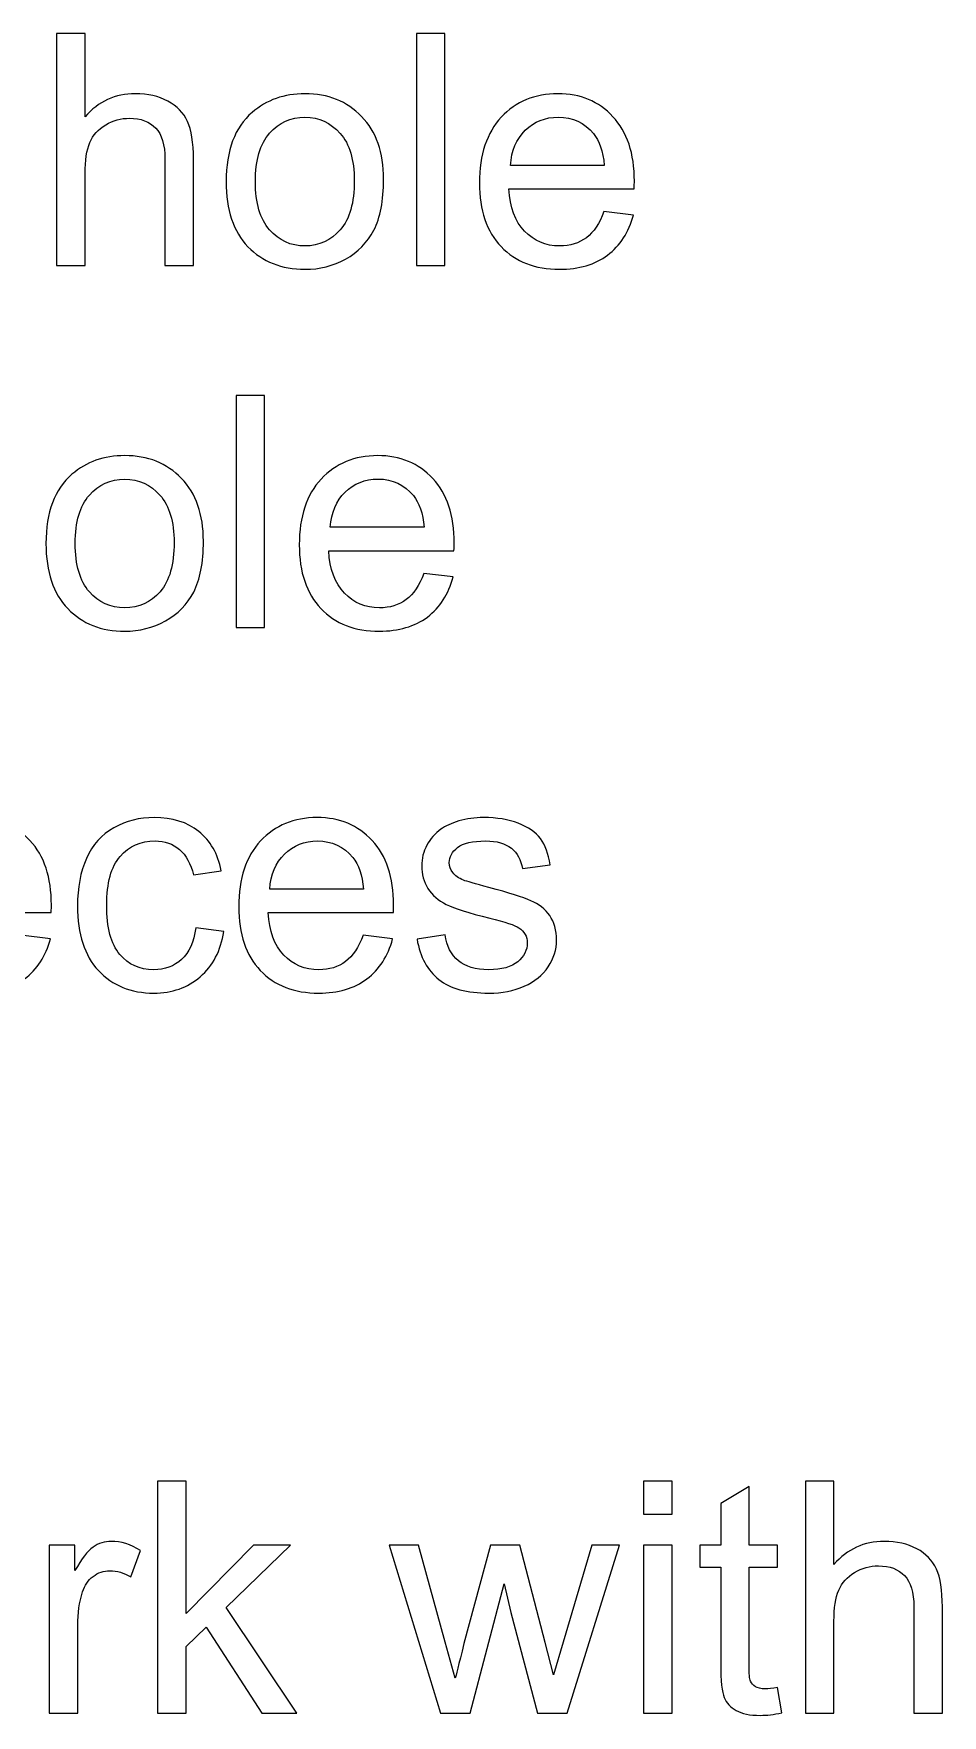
# Model space of a CAD drawing. Header units: millimetres. Extents: x -819 to 558, y -342 to 336.
# Drawn here: x -662.6 to -627, y 21.8 to 87.8 of the extents above; entities that cross this region are included whole.
import ezdxf

# ---------------------------------------------------------------- set-up
doc = ezdxf.new("R2010")
doc.units = ezdxf.units.MM
doc.header["$MEASUREMENT"] = 0
doc.layers.add('#Layer 1', color=7, linetype='Continuous')

msp = doc.modelspace()

# ---------------------------------------------------------------- linework, layer by layer
at = {"layer": '#Layer 1', "color": 250}
for points, knots in [([(-661.6992, 78.678), (-661.6992, 78.678), (-661.6992, 87.7691), (-661.6992, 87.7691), (-661.6992, 87.7691), (-661.6992, 87.7691), (-660.5837, 87.7691), (-660.5837, 87.7691), (-660.5837, 87.7691), (-660.5837, 87.7691), (-660.5837, 84.5073), (-660.5837, 84.5073), (-660.5837, 84.5073), (-660.063, 85.1106), (-659.4047, 85.4132), (-658.611, 85.4132), (-658.611, 85.4132), (-658.1241, 85.4132), (-657.7008, 85.3159), (-657.341, 85.1233), (-657.341, 85.1233), (-656.9811, 84.9328), (-656.7229, 84.6661), (-656.5684, 84.3274), (-656.5684, 84.3274), (-656.4139, 83.9887), (-656.3356, 83.4955), (-656.3356, 82.8521), (-656.3356, 82.8521), (-656.3356, 82.8521), (-656.3356, 78.678), (-656.3356, 78.678), (-656.3356, 78.678), (-656.3356, 78.678), (-657.4532, 78.678), (-657.4532, 78.678), (-657.4532, 78.678), (-657.4532, 78.678), (-657.4532, 82.8521), (-657.4532, 82.8521), (-657.4532, 82.8521), (-657.4532, 83.4088), (-657.5738, 83.8152), (-657.8151, 84.0692), (-657.8151, 84.0692), (-658.0564, 84.3232), (-658.3993, 84.4523), (-658.8417, 84.4523), (-658.8417, 84.4523), (-659.1719, 84.4523), (-659.483, 84.3655), (-659.7751, 84.194), (-659.7751, 84.194), (-660.0672, 84.0226), (-660.2747, 83.7898), (-660.3974, 83.4955), (-660.3974, 83.4955), (-660.5223, 83.2034), (-660.5837, 82.797), (-660.5837, 82.2806), (-660.5837, 82.2806), (-660.5837, 82.2806), (-660.5837, 78.678), (-660.5837, 78.678), (-660.5837, 78.678), (-660.5837, 78.678), (-661.6992, 78.678), (-661.6992, 78.678)], [0, 0, 0, 0, 0.0588235, 0.0588235, 0.0588235, 0.0588235, 0.1176471, 0.1176471, 0.1176471, 0.1176471, 0.1764706, 0.1764706, 0.1764706, 0.1764706, 0.2352941, 0.2352941, 0.2352941, 0.2352941, 0.2941176, 0.2941176, 0.2941176, 0.2941176, 0.3529412, 0.3529412, 0.3529412, 0.3529412, 0.4117647, 0.4117647, 0.4117647, 0.4117647, 0.4705882, 0.4705882, 0.4705882, 0.4705882, 0.5294118, 0.5294118, 0.5294118, 0.5294118, 0.5882353, 0.5882353, 0.5882353, 0.5882353, 0.6470588, 0.6470588, 0.6470588, 0.6470588, 0.7058824, 0.7058824, 0.7058824, 0.7058824, 0.7647059, 0.7647059, 0.7647059, 0.7647059, 0.8235294, 0.8235294, 0.8235294, 0.8235294, 0.8823529, 0.8823529, 0.8823529, 0.8823529, 0.9411765, 0.9411765, 0.9411765, 0.9411765, 1, 1, 1, 1]), ([(-647.598, 78.678), (-647.598, 78.678), (-647.598, 87.7691), (-647.598, 87.7691), (-647.598, 87.7691), (-647.598, 87.7691), (-646.4825, 87.7691), (-646.4825, 87.7691), (-646.4825, 87.7691), (-646.4825, 87.7691), (-646.4825, 78.678), (-646.4825, 78.678), (-646.4825, 78.678), (-646.4825, 78.678), (-647.598, 78.678), (-647.598, 78.678)], [0, 0, 0, 0, 0.25, 0.25, 0.25, 0.25, 0.5, 0.5, 0.5, 0.5, 0.75, 0.75, 0.75, 0.75, 1, 1, 1, 1]), ([(-655.0529, 81.9715), (-655.0529, 83.1907), (-654.7142, 84.0946), (-654.0348, 84.6809), (-654.0348, 84.6809), (-653.4696, 85.1677), (-652.7796, 85.4132), (-651.9647, 85.4132), (-651.9647, 85.4132), (-651.0587, 85.4132), (-650.3179, 85.1169), (-649.7443, 84.5221), (-649.7443, 84.5221), (-649.1685, 83.9295), (-648.8828, 83.1103), (-648.8828, 82.0647), (-648.8828, 82.0647), (-648.8828, 81.2159), (-649.0098, 80.5491), (-649.2638, 80.0644), (-649.2638, 80.0644), (-649.5178, 79.5776), (-649.8882, 79.2008), (-650.3729, 78.932), (-650.3729, 78.932), (-650.8598, 78.6632), (-651.3889, 78.5298), (-651.9647, 78.5298), (-651.9647, 78.5298), (-652.8854, 78.5298), (-653.6305, 78.8241), (-654.1999, 79.4167), (-654.1999, 79.4167), (-654.7692, 80.0073), (-655.0529, 80.8582), (-655.0529, 81.9715)], [0, 0, 0, 0, 0.1111111, 0.1111111, 0.1111111, 0.1111111, 0.2222222, 0.2222222, 0.2222222, 0.2222222, 0.3333333, 0.3333333, 0.3333333, 0.3333333, 0.4444444, 0.4444444, 0.4444444, 0.4444444, 0.5555556, 0.5555556, 0.5555556, 0.5555556, 0.6666667, 0.6666667, 0.6666667, 0.6666667, 0.7777778, 0.7777778, 0.7777778, 0.7777778, 0.8888889, 0.8888889, 0.8888889, 0.8888889, 1, 1, 1, 1]), ([(-640.2447, 80.7989), (-640.2447, 80.7989), (-639.0911, 80.6571), (-639.0911, 80.6571), (-639.0911, 80.6571), (-639.2732, 79.9819), (-639.6097, 79.4591), (-640.1008, 79.0865), (-640.1008, 79.0865), (-640.594, 78.7161), (-641.2226, 78.5298), (-641.9867, 78.5298), (-641.9867, 78.5298), (-642.9498, 78.5298), (-643.7139, 78.8262), (-644.277, 79.4188), (-644.277, 79.4188), (-644.8421, 80.0115), (-645.1236, 80.8434), (-645.1236, 81.9144), (-645.1236, 81.9144), (-645.1236, 83.0235), (-644.8379, 83.8829), (-644.2685, 84.4946), (-644.2685, 84.4946), (-643.697, 85.1063), (-642.9583, 85.4132), (-642.0481, 85.4132), (-642.0481, 85.4132), (-641.1676, 85.4132), (-640.4479, 85.1127), (-639.8912, 84.5137), (-639.8912, 84.5137), (-639.3324, 83.9146), (-639.053, 83.0701), (-639.053, 81.9842), (-639.053, 81.9842), (-639.053, 81.9165), (-639.0551, 81.817), (-639.0594, 81.6858), (-639.0594, 81.6858), (-639.0594, 81.6858), (-643.97, 81.6858), (-643.97, 81.6858), (-643.97, 81.6858), (-643.9298, 80.9619), (-643.7245, 80.4073), (-643.3562, 80.0242), (-643.3562, 80.0242), (-642.9879, 79.639), (-642.5307, 79.4464), (-641.9804, 79.4464), (-641.9804, 79.4464), (-641.5719, 79.4464), (-641.2226, 79.5543), (-640.9326, 79.7702), (-640.9326, 79.7702), (-640.6426, 79.984), (-640.414, 80.3269), (-640.2447, 80.7989)], [0, 0, 0, 0, 0.0666667, 0.0666667, 0.0666667, 0.0666667, 0.1333333, 0.1333333, 0.1333333, 0.1333333, 0.2, 0.2, 0.2, 0.2, 0.2666667, 0.2666667, 0.2666667, 0.2666667, 0.3333333, 0.3333333, 0.3333333, 0.3333333, 0.4, 0.4, 0.4, 0.4, 0.4666667, 0.4666667, 0.4666667, 0.4666667, 0.5333333, 0.5333333, 0.5333333, 0.5333333, 0.6, 0.6, 0.6, 0.6, 0.6666667, 0.6666667, 0.6666667, 0.6666667, 0.7333333, 0.7333333, 0.7333333, 0.7333333, 0.8, 0.8, 0.8, 0.8, 0.8666667, 0.8666667, 0.8666667, 0.8666667, 0.9333333, 0.9333333, 0.9333333, 0.9333333, 1, 1, 1, 1]), ([(-653.9056, 81.9715), (-653.9056, 81.127), (-653.7215, 80.4962), (-653.3532, 80.0771), (-653.3532, 80.0771), (-652.9849, 79.6559), (-652.5213, 79.4464), (-651.9647, 79.4464), (-651.9647, 79.4464), (-651.4101, 79.4464), (-650.9487, 79.658), (-650.5804, 80.0792), (-650.5804, 80.0792), (-650.2142, 80.5005), (-650.03, 81.1439), (-650.03, 82.0075), (-650.03, 82.0075), (-650.03, 82.8224), (-650.2142, 83.4405), (-650.5846, 83.8596), (-650.5846, 83.8596), (-650.955, 84.2787), (-651.4143, 84.4883), (-651.9647, 84.4883), (-651.9647, 84.4883), (-652.5213, 84.4883), (-652.9849, 84.2787), (-653.3532, 83.8617), (-653.3532, 83.8617), (-653.7215, 83.4447), (-653.9056, 82.814), (-653.9056, 81.9715)], [0, 0, 0, 0, 0.125, 0.125, 0.125, 0.125, 0.25, 0.25, 0.25, 0.25, 0.375, 0.375, 0.375, 0.375, 0.5, 0.5, 0.5, 0.5, 0.625, 0.625, 0.625, 0.625, 0.75, 0.75, 0.75, 0.75, 0.875, 0.875, 0.875, 0.875, 1, 1, 1, 1]), ([(-643.9087, 82.6044), (-643.9087, 82.6044), (-640.232, 82.6044), (-640.232, 82.6044), (-640.232, 82.6044), (-640.2807, 83.1569), (-640.4225, 83.5739), (-640.6532, 83.849), (-640.6532, 83.849), (-641.0088, 84.2787), (-641.4703, 84.4946), (-642.0354, 84.4946), (-642.0354, 84.4946), (-642.5476, 84.4946), (-642.9794, 84.3232), (-643.3287, 83.9803), (-643.3287, 83.9803), (-643.6779, 83.6374), (-643.8706, 83.178), (-643.9087, 82.6044)], [0, 0, 0, 0, 0.2, 0.2, 0.2, 0.2, 0.4, 0.4, 0.4, 0.4, 0.6, 0.6, 0.6, 0.6, 0.8, 0.8, 0.8, 0.8, 1, 1, 1, 1]), ([(-654.6613, 64.49), (-654.6613, 64.49), (-654.6613, 73.5811), (-654.6613, 73.5811), (-654.6613, 73.5811), (-654.6613, 73.5811), (-653.5458, 73.5811), (-653.5458, 73.5811), (-653.5458, 73.5811), (-653.5458, 73.5811), (-653.5458, 64.49), (-653.5458, 64.49), (-653.5458, 64.49), (-653.5458, 64.49), (-654.6613, 64.49), (-654.6613, 64.49)], [0, 0, 0, 0, 0.25, 0.25, 0.25, 0.25, 0.5, 0.5, 0.5, 0.5, 0.75, 0.75, 0.75, 0.75, 1, 1, 1, 1]), ([(-662.1162, 67.7835), (-662.1162, 69.0027), (-661.7775, 69.9066), (-661.0981, 70.4929), (-661.0981, 70.4929), (-660.5329, 70.9797), (-659.8429, 71.2252), (-659.028, 71.2252), (-659.028, 71.2252), (-658.122, 71.2252), (-657.3812, 70.9289), (-656.8076, 70.3341), (-656.8076, 70.3341), (-656.2318, 69.7415), (-655.9461, 68.9223), (-655.9461, 67.8767), (-655.9461, 67.8767), (-655.9461, 67.0279), (-656.0731, 66.3611), (-656.3271, 65.8764), (-656.3271, 65.8764), (-656.5811, 65.3896), (-656.9515, 65.0128), (-657.4362, 64.744), (-657.4362, 64.744), (-657.9231, 64.4752), (-658.4522, 64.3418), (-659.028, 64.3418), (-659.028, 64.3418), (-659.9487, 64.3418), (-660.6938, 64.6361), (-661.2632, 65.2287), (-661.2632, 65.2287), (-661.8325, 65.8193), (-662.1162, 66.6702), (-662.1162, 67.7835)], [0, 0, 0, 0, 0.1111111, 0.1111111, 0.1111111, 0.1111111, 0.2222222, 0.2222222, 0.2222222, 0.2222222, 0.3333333, 0.3333333, 0.3333333, 0.3333333, 0.4444444, 0.4444444, 0.4444444, 0.4444444, 0.5555556, 0.5555556, 0.5555556, 0.5555556, 0.6666667, 0.6666667, 0.6666667, 0.6666667, 0.7777778, 0.7777778, 0.7777778, 0.7777778, 0.8888889, 0.8888889, 0.8888889, 0.8888889, 1, 1, 1, 1]), ([(-647.308, 66.6109), (-647.308, 66.6109), (-646.1544, 66.4691), (-646.1544, 66.4691), (-646.1544, 66.4691), (-646.3365, 65.7939), (-646.673, 65.2711), (-647.1641, 64.8985), (-647.1641, 64.8985), (-647.6573, 64.5281), (-648.2859, 64.3418), (-649.05, 64.3418), (-649.05, 64.3418), (-650.0131, 64.3418), (-650.7772, 64.6382), (-651.3403, 65.2308), (-651.3403, 65.2308), (-651.9054, 65.8235), (-652.1869, 66.6554), (-652.1869, 67.7264), (-652.1869, 67.7264), (-652.1869, 68.8355), (-651.9012, 69.6949), (-651.3318, 70.3066), (-651.3318, 70.3066), (-650.7603, 70.9183), (-650.0216, 71.2252), (-649.1114, 71.2252), (-649.1114, 71.2252), (-648.2309, 71.2252), (-647.5112, 70.9247), (-646.9545, 70.3257), (-646.9545, 70.3257), (-646.3957, 69.7266), (-646.1163, 68.8821), (-646.1163, 67.7962), (-646.1163, 67.7962), (-646.1163, 67.7285), (-646.1184, 67.629), (-646.1227, 67.4978), (-646.1227, 67.4978), (-646.1227, 67.4978), (-651.0333, 67.4978), (-651.0333, 67.4978), (-651.0333, 67.4978), (-650.9931, 66.7739), (-650.7878, 66.2193), (-650.4195, 65.8362), (-650.4195, 65.8362), (-650.0512, 65.451), (-649.594, 65.2584), (-649.0437, 65.2584), (-649.0437, 65.2584), (-648.6352, 65.2584), (-648.2859, 65.3663), (-647.9959, 65.5822), (-647.9959, 65.5822), (-647.7059, 65.796), (-647.4773, 66.1389), (-647.308, 66.6109)], [0, 0, 0, 0, 0.0666667, 0.0666667, 0.0666667, 0.0666667, 0.1333333, 0.1333333, 0.1333333, 0.1333333, 0.2, 0.2, 0.2, 0.2, 0.2666667, 0.2666667, 0.2666667, 0.2666667, 0.3333333, 0.3333333, 0.3333333, 0.3333333, 0.4, 0.4, 0.4, 0.4, 0.4666667, 0.4666667, 0.4666667, 0.4666667, 0.5333333, 0.5333333, 0.5333333, 0.5333333, 0.6, 0.6, 0.6, 0.6, 0.6666667, 0.6666667, 0.6666667, 0.6666667, 0.7333333, 0.7333333, 0.7333333, 0.7333333, 0.8, 0.8, 0.8, 0.8, 0.8666667, 0.8666667, 0.8666667, 0.8666667, 0.9333333, 0.9333333, 0.9333333, 0.9333333, 1, 1, 1, 1]), ([(-660.9689, 67.7835), (-660.9689, 66.939), (-660.7848, 66.3082), (-660.4165, 65.8891), (-660.4165, 65.8891), (-660.0482, 65.4679), (-659.5846, 65.2584), (-659.028, 65.2584), (-659.028, 65.2584), (-658.4734, 65.2584), (-658.012, 65.47), (-657.6437, 65.8912), (-657.6437, 65.8912), (-657.2775, 66.3125), (-657.0933, 66.9559), (-657.0933, 67.8195), (-657.0933, 67.8195), (-657.0933, 68.6344), (-657.2775, 69.2525), (-657.6479, 69.6716), (-657.6479, 69.6716), (-658.0183, 70.0907), (-658.4776, 70.3003), (-659.028, 70.3003), (-659.028, 70.3003), (-659.5846, 70.3003), (-660.0482, 70.0907), (-660.4165, 69.6737), (-660.4165, 69.6737), (-660.7848, 69.2567), (-660.9689, 68.626), (-660.9689, 67.7835)], [0, 0, 0, 0, 0.125, 0.125, 0.125, 0.125, 0.25, 0.25, 0.25, 0.25, 0.375, 0.375, 0.375, 0.375, 0.5, 0.5, 0.5, 0.5, 0.625, 0.625, 0.625, 0.625, 0.75, 0.75, 0.75, 0.75, 0.875, 0.875, 0.875, 0.875, 1, 1, 1, 1]), ([(-650.972, 68.4164), (-650.972, 68.4164), (-647.2953, 68.4164), (-647.2953, 68.4164), (-647.2953, 68.4164), (-647.344, 68.9689), (-647.4858, 69.3859), (-647.7165, 69.661), (-647.7165, 69.661), (-648.0721, 70.0907), (-648.5336, 70.3066), (-649.0987, 70.3066), (-649.0987, 70.3066), (-649.6109, 70.3066), (-650.0427, 70.1352), (-650.392, 69.7923), (-650.392, 69.7923), (-650.7412, 69.4494), (-650.9339, 68.99), (-650.972, 68.4164)], [0, 0, 0, 0, 0.2, 0.2, 0.2, 0.2, 0.4, 0.4, 0.4, 0.4, 0.6, 0.6, 0.6, 0.6, 0.8, 0.8, 0.8, 0.8, 1, 1, 1, 1]), ([(-663.0963, 52.4229), (-663.0963, 52.4229), (-661.9427, 52.2811), (-661.9427, 52.2811), (-661.9427, 52.2811), (-662.1248, 51.6059), (-662.4613, 51.0831), (-662.9524, 50.7105), (-662.9524, 50.7105), (-663.4456, 50.3401), (-664.0742, 50.1538), (-664.8383, 50.1538), (-664.8383, 50.1538), (-665.8014, 50.1538), (-666.5655, 50.4502), (-667.1286, 51.0428), (-667.1286, 51.0428), (-667.6937, 51.6355), (-667.9752, 52.4674), (-667.9752, 53.5384), (-667.9752, 53.5384), (-667.9752, 54.6475), (-667.6895, 55.5069), (-667.1201, 56.1186), (-667.1201, 56.1186), (-666.5486, 56.7303), (-665.8099, 57.0372), (-664.8997, 57.0372), (-664.8997, 57.0372), (-664.0192, 57.0372), (-663.2995, 56.7367), (-662.7428, 56.1377), (-662.7428, 56.1377), (-662.184, 55.5386), (-661.9046, 54.6941), (-661.9046, 53.6082), (-661.9046, 53.6082), (-661.9046, 53.5405), (-661.9067, 53.441), (-661.911, 53.3098), (-661.911, 53.3098), (-661.911, 53.3098), (-666.8216, 53.3098), (-666.8216, 53.3098), (-666.8216, 53.3098), (-666.7814, 52.5859), (-666.5761, 52.0313), (-666.2078, 51.6482), (-666.2078, 51.6482), (-665.8395, 51.263), (-665.3823, 51.0704), (-664.832, 51.0704), (-664.832, 51.0704), (-664.4235, 51.0704), (-664.0742, 51.1783), (-663.7842, 51.3942), (-663.7842, 51.3942), (-663.4942, 51.608), (-663.2656, 51.9509), (-663.0963, 52.4229)], [0, 0, 0, 0, 0.0666667, 0.0666667, 0.0666667, 0.0666667, 0.1333333, 0.1333333, 0.1333333, 0.1333333, 0.2, 0.2, 0.2, 0.2, 0.2666667, 0.2666667, 0.2666667, 0.2666667, 0.3333333, 0.3333333, 0.3333333, 0.3333333, 0.4, 0.4, 0.4, 0.4, 0.4666667, 0.4666667, 0.4666667, 0.4666667, 0.5333333, 0.5333333, 0.5333333, 0.5333333, 0.6, 0.6, 0.6, 0.6, 0.6666667, 0.6666667, 0.6666667, 0.6666667, 0.7333333, 0.7333333, 0.7333333, 0.7333333, 0.8, 0.8, 0.8, 0.8, 0.8666667, 0.8666667, 0.8666667, 0.8666667, 0.9333333, 0.9333333, 0.9333333, 0.9333333, 1, 1, 1, 1]), ([(-656.2426, 52.715), (-656.2426, 52.715), (-655.1461, 52.5711), (-655.1461, 52.5711), (-655.1461, 52.5711), (-655.2647, 51.8154), (-655.5716, 51.2228), (-656.0669, 50.7952), (-656.0669, 50.7952), (-656.5601, 50.3676), (-657.1675, 50.1538), (-657.8872, 50.1538), (-657.8872, 50.1538), (-658.7868, 50.1538), (-659.5128, 50.4481), (-660.0589, 51.0365), (-660.0589, 51.0365), (-660.6071, 51.6249), (-660.8823, 52.4695), (-660.8823, 53.5701), (-660.8823, 53.5701), (-660.8823, 54.2813), (-660.7638, 54.9036), (-660.5288, 55.437), (-660.5288, 55.437), (-660.2917, 55.9704), (-659.934, 56.3705), (-659.4514, 56.6372), (-659.4514, 56.6372), (-658.9709, 56.9039), (-658.446, 57.0372), (-657.8809, 57.0372), (-657.8809, 57.0372), (-657.1654, 57.0372), (-656.5791, 56.8552), (-656.1261, 56.4933), (-656.1261, 56.4933), (-655.6711, 56.1313), (-655.379, 55.6191), (-655.2498, 54.9523), (-655.2498, 54.9523), (-655.2498, 54.9523), (-656.3357, 54.7851), (-656.3357, 54.7851), (-656.3357, 54.7851), (-656.4394, 55.2275), (-656.6214, 55.5598), (-656.8839, 55.7842), (-656.8839, 55.7842), (-657.1464, 56.0064), (-657.4639, 56.1186), (-657.8364, 56.1186), (-657.8364, 56.1186), (-658.3994, 56.1186), (-658.8566, 55.9175), (-659.208, 55.5132), (-659.208, 55.5132), (-659.5594, 55.1111), (-659.7351, 54.474), (-659.7351, 53.6019), (-659.7351, 53.6019), (-659.7351, 52.7171), (-659.5657, 52.0737), (-659.2249, 51.6715), (-659.2249, 51.6715), (-658.8863, 51.2714), (-658.4439, 51.0704), (-657.8978, 51.0704), (-657.8978, 51.0704), (-657.4596, 51.0704), (-657.0956, 51.2058), (-656.8014, 51.4746), (-656.8014, 51.4746), (-656.5071, 51.7435), (-656.3209, 52.1562), (-656.2426, 52.715)], [0, 0, 0, 0, 0.0526316, 0.0526316, 0.0526316, 0.0526316, 0.1052632, 0.1052632, 0.1052632, 0.1052632, 0.1578947, 0.1578947, 0.1578947, 0.1578947, 0.2105263, 0.2105263, 0.2105263, 0.2105263, 0.2631579, 0.2631579, 0.2631579, 0.2631579, 0.3157895, 0.3157895, 0.3157895, 0.3157895, 0.3684211, 0.3684211, 0.3684211, 0.3684211, 0.4210526, 0.4210526, 0.4210526, 0.4210526, 0.4736842, 0.4736842, 0.4736842, 0.4736842, 0.5263158, 0.5263158, 0.5263158, 0.5263158, 0.5789474, 0.5789474, 0.5789474, 0.5789474, 0.6315789, 0.6315789, 0.6315789, 0.6315789, 0.6842105, 0.6842105, 0.6842105, 0.6842105, 0.7368421, 0.7368421, 0.7368421, 0.7368421, 0.7894737, 0.7894737, 0.7894737, 0.7894737, 0.8421053, 0.8421053, 0.8421053, 0.8421053, 0.8947368, 0.8947368, 0.8947368, 0.8947368, 0.9473684, 0.9473684, 0.9473684, 0.9473684, 1, 1, 1, 1]), ([(-649.683, 52.4229), (-649.683, 52.4229), (-648.5294, 52.2811), (-648.5294, 52.2811), (-648.5294, 52.2811), (-648.7115, 51.6059), (-649.048, 51.0831), (-649.5391, 50.7105), (-649.5391, 50.7105), (-650.0323, 50.3401), (-650.6609, 50.1538), (-651.425, 50.1538), (-651.425, 50.1538), (-652.3881, 50.1538), (-653.1522, 50.4502), (-653.7153, 51.0428), (-653.7153, 51.0428), (-654.2804, 51.6355), (-654.5619, 52.4674), (-654.5619, 53.5384), (-654.5619, 53.5384), (-654.5619, 54.6475), (-654.2762, 55.5069), (-653.7068, 56.1186), (-653.7068, 56.1186), (-653.1353, 56.7303), (-652.3966, 57.0372), (-651.4864, 57.0372), (-651.4864, 57.0372), (-650.6059, 57.0372), (-649.8862, 56.7367), (-649.3295, 56.1377), (-649.3295, 56.1377), (-648.7707, 55.5386), (-648.4913, 54.6941), (-648.4913, 53.6082), (-648.4913, 53.6082), (-648.4913, 53.5405), (-648.4934, 53.441), (-648.4977, 53.3098), (-648.4977, 53.3098), (-648.4977, 53.3098), (-653.4083, 53.3098), (-653.4083, 53.3098), (-653.4083, 53.3098), (-653.3681, 52.5859), (-653.1628, 52.0313), (-652.7945, 51.6482), (-652.7945, 51.6482), (-652.4262, 51.263), (-651.969, 51.0704), (-651.4187, 51.0704), (-651.4187, 51.0704), (-651.0102, 51.0704), (-650.6609, 51.1783), (-650.3709, 51.3942), (-650.3709, 51.3942), (-650.0809, 51.608), (-649.8523, 51.9509), (-649.683, 52.4229)], [0, 0, 0, 0, 0.0666667, 0.0666667, 0.0666667, 0.0666667, 0.1333333, 0.1333333, 0.1333333, 0.1333333, 0.2, 0.2, 0.2, 0.2, 0.2666667, 0.2666667, 0.2666667, 0.2666667, 0.3333333, 0.3333333, 0.3333333, 0.3333333, 0.4, 0.4, 0.4, 0.4, 0.4666667, 0.4666667, 0.4666667, 0.4666667, 0.5333333, 0.5333333, 0.5333333, 0.5333333, 0.6, 0.6, 0.6, 0.6, 0.6666667, 0.6666667, 0.6666667, 0.6666667, 0.7333333, 0.7333333, 0.7333333, 0.7333333, 0.8, 0.8, 0.8, 0.8, 0.8666667, 0.8666667, 0.8666667, 0.8666667, 0.9333333, 0.9333333, 0.9333333, 0.9333333, 1, 1, 1, 1]), ([(-647.5727, 52.2684), (-647.5727, 52.2684), (-646.4699, 52.442), (-646.4699, 52.442), (-646.4699, 52.442), (-646.4085, 51.9996), (-646.235, 51.6609), (-645.9513, 51.4238), (-645.9513, 51.4238), (-645.6698, 51.1889), (-645.274, 51.0704), (-644.7639, 51.0704), (-644.7639, 51.0704), (-644.2517, 51.0704), (-643.8707, 51.1762), (-643.623, 51.3836), (-643.623, 51.3836), (-643.3754, 51.5932), (-643.2505, 51.8387), (-643.2505, 52.1181), (-643.2505, 52.1181), (-643.2505, 52.3721), (-643.3605, 52.569), (-643.5807, 52.715), (-643.5807, 52.715), (-643.7331, 52.8145), (-644.1141, 52.9394), (-644.7216, 53.0918), (-644.7216, 53.0918), (-645.5386, 53.2992), (-646.108, 53.477), (-646.4234, 53.6294), (-646.4234, 53.6294), (-646.7387, 53.7797), (-646.98, 53.9892), (-647.143, 54.2559), (-647.143, 54.2559), (-647.306, 54.5226), (-647.3886, 54.8169), (-647.3886, 55.1386), (-647.3886, 55.1386), (-647.3886, 55.4328), (-647.3208, 55.7037), (-647.1854, 55.9535), (-647.1854, 55.9535), (-647.052, 56.2054), (-646.8679, 56.4128), (-646.6371, 56.5779), (-646.6371, 56.5779), (-646.4636, 56.7049), (-646.2265, 56.815), (-645.9281, 56.9039), (-645.9281, 56.9039), (-645.6275, 56.9928), (-645.3058, 57.0372), (-644.9629, 57.0372), (-644.9629, 57.0372), (-644.4464, 57.0372), (-643.9934, 56.961), (-643.6018, 56.8129), (-643.6018, 56.8129), (-643.2103, 56.6647), (-642.9224, 56.4636), (-642.7361, 56.2096), (-642.7361, 56.2096), (-642.5499, 55.9535), (-642.4229, 55.6148), (-642.353, 55.1894), (-642.353, 55.1894), (-642.353, 55.1894), (-643.4431, 55.0391), (-643.4431, 55.0391), (-643.4431, 55.0391), (-643.4939, 55.3778), (-643.6378, 55.6424), (-643.8749, 55.8329), (-643.8749, 55.8329), (-644.112, 56.0234), (-644.4485, 56.1186), (-644.8824, 56.1186), (-644.8824, 56.1186), (-645.3947, 56.1186), (-645.7608, 56.0339), (-645.9789, 55.8646), (-645.9789, 55.8646), (-646.199, 55.6953), (-646.3091, 55.4963), (-646.3091, 55.2698), (-646.3091, 55.2698), (-646.3091, 55.1238), (-646.2625, 54.9947), (-646.1715, 54.8782), (-646.1715, 54.8782), (-646.0805, 54.7576), (-645.9386, 54.6602), (-645.7439, 54.5798), (-645.7439, 54.5798), (-645.6317, 54.5396), (-645.3036, 54.4443), (-644.7575, 54.2962), (-644.7575, 54.2962), (-643.968, 54.0845), (-643.4177, 53.913), (-643.1065, 53.7776), (-643.1065, 53.7776), (-642.7933, 53.6442), (-642.5477, 53.4474), (-642.3699, 53.1913), (-642.3699, 53.1913), (-642.1921, 52.9351), (-642.1032, 52.6176), (-642.1032, 52.2366), (-642.1032, 52.2366), (-642.1032, 51.8641), (-642.2133, 51.5149), (-642.4292, 51.1847), (-642.4292, 51.1847), (-642.6472, 50.8566), (-642.9605, 50.6026), (-643.369, 50.4227), (-643.369, 50.4227), (-643.7775, 50.2427), (-644.2411, 50.1538), (-644.7575, 50.1538), (-644.7575, 50.1538), (-645.6148, 50.1538), (-646.2667, 50.3316), (-646.7155, 50.6872), (-646.7155, 50.6872), (-647.1642, 51.0428), (-647.4499, 51.5699), (-647.5727, 52.2684)], [0, 0, 0, 0, 0.030303, 0.030303, 0.030303, 0.030303, 0.0606061, 0.0606061, 0.0606061, 0.0606061, 0.0909091, 0.0909091, 0.0909091, 0.0909091, 0.1212121, 0.1212121, 0.1212121, 0.1212121, 0.1515152, 0.1515152, 0.1515152, 0.1515152, 0.1818182, 0.1818182, 0.1818182, 0.1818182, 0.2121212, 0.2121212, 0.2121212, 0.2121212, 0.2424242, 0.2424242, 0.2424242, 0.2424242, 0.2727273, 0.2727273, 0.2727273, 0.2727273, 0.3030303, 0.3030303, 0.3030303, 0.3030303, 0.3333333, 0.3333333, 0.3333333, 0.3333333, 0.3636364, 0.3636364, 0.3636364, 0.3636364, 0.3939394, 0.3939394, 0.3939394, 0.3939394, 0.4242424, 0.4242424, 0.4242424, 0.4242424, 0.4545455, 0.4545455, 0.4545455, 0.4545455, 0.4848485, 0.4848485, 0.4848485, 0.4848485, 0.5151515, 0.5151515, 0.5151515, 0.5151515, 0.5454545, 0.5454545, 0.5454545, 0.5454545, 0.5757576, 0.5757576, 0.5757576, 0.5757576, 0.6060606, 0.6060606, 0.6060606, 0.6060606, 0.6363636, 0.6363636, 0.6363636, 0.6363636, 0.6666667, 0.6666667, 0.6666667, 0.6666667, 0.6969697, 0.6969697, 0.6969697, 0.6969697, 0.7272727, 0.7272727, 0.7272727, 0.7272727, 0.7575758, 0.7575758, 0.7575758, 0.7575758, 0.7878788, 0.7878788, 0.7878788, 0.7878788, 0.8181818, 0.8181818, 0.8181818, 0.8181818, 0.8484848, 0.8484848, 0.8484848, 0.8484848, 0.8787879, 0.8787879, 0.8787879, 0.8787879, 0.9090909, 0.9090909, 0.9090909, 0.9090909, 0.9393939, 0.9393939, 0.9393939, 0.9393939, 0.969697, 0.969697, 0.969697, 0.969697, 1, 1, 1, 1]), ([(-653.347, 54.2284), (-653.347, 54.2284), (-649.6703, 54.2284), (-649.6703, 54.2284), (-649.6703, 54.2284), (-649.719, 54.7809), (-649.8608, 55.1979), (-650.0915, 55.473), (-650.0915, 55.473), (-650.4471, 55.9027), (-650.9086, 56.1186), (-651.4737, 56.1186), (-651.4737, 56.1186), (-651.9859, 56.1186), (-652.4177, 55.9472), (-652.767, 55.6043), (-652.767, 55.6043), (-653.1162, 55.2614), (-653.3089, 54.802), (-653.347, 54.2284)], [0, 0, 0, 0, 0.2, 0.2, 0.2, 0.2, 0.4, 0.4, 0.4, 0.4, 0.6, 0.6, 0.6, 0.6, 0.8, 0.8, 0.8, 0.8, 1, 1, 1, 1]), ([(-657.739, 21.926), (-657.739, 21.926), (-657.739, 31.0171), (-657.739, 31.0171), (-657.739, 31.0171), (-657.739, 31.0171), (-656.6214, 31.0171), (-656.6214, 31.0171), (-656.6214, 31.0171), (-656.6214, 31.0171), (-656.6214, 25.8334), (-656.6214, 25.8334), (-656.6214, 25.8334), (-656.6214, 25.8334), (-653.9798, 28.511), (-653.9798, 28.511), (-653.9798, 28.511), (-653.9798, 28.511), (-652.5362, 28.511), (-652.5362, 28.511), (-652.5362, 28.511), (-652.5362, 28.511), (-655.0529, 26.0683), (-655.0529, 26.0683), (-655.0529, 26.0683), (-655.0529, 26.0683), (-652.2801, 21.926), (-652.2801, 21.926), (-652.2801, 21.926), (-652.2801, 21.926), (-653.658, 21.926), (-653.658, 21.926), (-653.658, 21.926), (-653.658, 21.926), (-655.834, 25.2936), (-655.834, 25.2936), (-655.834, 25.2936), (-655.834, 25.2936), (-656.6214, 24.5359), (-656.6214, 24.5359), (-656.6214, 24.5359), (-656.6214, 24.5359), (-656.6214, 21.926), (-656.6214, 21.926), (-656.6214, 21.926), (-656.6214, 21.926), (-657.739, 21.926), (-657.739, 21.926)], [0, 0, 0, 0, 0.0833333, 0.0833333, 0.0833333, 0.0833333, 0.1666667, 0.1666667, 0.1666667, 0.1666667, 0.25, 0.25, 0.25, 0.25, 0.3333333, 0.3333333, 0.3333333, 0.3333333, 0.4166667, 0.4166667, 0.4166667, 0.4166667, 0.5, 0.5, 0.5, 0.5, 0.5833333, 0.5833333, 0.5833333, 0.5833333, 0.6666667, 0.6666667, 0.6666667, 0.6666667, 0.75, 0.75, 0.75, 0.75, 0.8333333, 0.8333333, 0.8333333, 0.8333333, 0.9166667, 0.9166667, 0.9166667, 0.9166667, 1, 1, 1, 1]), ([(-638.689, 29.7323), (-638.689, 29.7323), (-638.689, 31.0171), (-638.689, 31.0171), (-638.689, 31.0171), (-638.689, 31.0171), (-637.5714, 31.0171), (-637.5714, 31.0171), (-637.5714, 31.0171), (-637.5714, 31.0171), (-637.5714, 29.7323), (-637.5714, 29.7323), (-637.5714, 29.7323), (-637.5714, 29.7323), (-638.689, 29.7323), (-638.689, 29.7323)], [0, 0, 0, 0, 0.25, 0.25, 0.25, 0.25, 0.5, 0.5, 0.5, 0.5, 0.75, 0.75, 0.75, 0.75, 1, 1, 1, 1]), ([(-632.3432, 21.926), (-632.3432, 21.926), (-632.3432, 31.0171), (-632.3432, 31.0171), (-632.3432, 31.0171), (-632.3432, 31.0171), (-631.2277, 31.0171), (-631.2277, 31.0171), (-631.2277, 31.0171), (-631.2277, 31.0171), (-631.2277, 27.7553), (-631.2277, 27.7553), (-631.2277, 27.7553), (-630.707, 28.3586), (-630.0487, 28.6612), (-629.255, 28.6612), (-629.255, 28.6612), (-628.7681, 28.6612), (-628.3448, 28.5639), (-627.985, 28.3713), (-627.985, 28.3713), (-627.6251, 28.1808), (-627.3669, 27.9141), (-627.2124, 27.5754), (-627.2124, 27.5754), (-627.0579, 27.2367), (-626.9796, 26.7435), (-626.9796, 26.1001), (-626.9796, 26.1001), (-626.9796, 26.1001), (-626.9796, 21.926), (-626.9796, 21.926), (-626.9796, 21.926), (-626.9796, 21.926), (-628.0972, 21.926), (-628.0972, 21.926), (-628.0972, 21.926), (-628.0972, 21.926), (-628.0972, 26.1001), (-628.0972, 26.1001), (-628.0972, 26.1001), (-628.0972, 26.6568), (-628.2178, 27.0632), (-628.4591, 27.3172), (-628.4591, 27.3172), (-628.7004, 27.5712), (-629.0433, 27.7003), (-629.4857, 27.7003), (-629.4857, 27.7003), (-629.8159, 27.7003), (-630.127, 27.6135), (-630.4191, 27.442), (-630.4191, 27.442), (-630.7112, 27.2706), (-630.9187, 27.0378), (-631.0414, 26.7435), (-631.0414, 26.7435), (-631.1663, 26.4514), (-631.2277, 26.045), (-631.2277, 25.5286), (-631.2277, 25.5286), (-631.2277, 25.5286), (-631.2277, 21.926), (-631.2277, 21.926), (-631.2277, 21.926), (-631.2277, 21.926), (-632.3432, 21.926), (-632.3432, 21.926)], [0, 0, 0, 0, 0.0588235, 0.0588235, 0.0588235, 0.0588235, 0.1176471, 0.1176471, 0.1176471, 0.1176471, 0.1764706, 0.1764706, 0.1764706, 0.1764706, 0.2352941, 0.2352941, 0.2352941, 0.2352941, 0.2941176, 0.2941176, 0.2941176, 0.2941176, 0.3529412, 0.3529412, 0.3529412, 0.3529412, 0.4117647, 0.4117647, 0.4117647, 0.4117647, 0.4705882, 0.4705882, 0.4705882, 0.4705882, 0.5294118, 0.5294118, 0.5294118, 0.5294118, 0.5882353, 0.5882353, 0.5882353, 0.5882353, 0.6470588, 0.6470588, 0.6470588, 0.6470588, 0.7058824, 0.7058824, 0.7058824, 0.7058824, 0.7647059, 0.7647059, 0.7647059, 0.7647059, 0.8235294, 0.8235294, 0.8235294, 0.8235294, 0.8823529, 0.8823529, 0.8823529, 0.8823529, 0.9411765, 0.9411765, 0.9411765, 0.9411765, 1, 1, 1, 1]), ([(-633.4354, 22.9251), (-633.4354, 22.9251), (-633.2745, 21.9387), (-633.2745, 21.9387), (-633.2745, 21.9387), (-633.5878, 21.8731), (-633.8693, 21.8392), (-634.117, 21.8392), (-634.117, 21.8392), (-634.5234, 21.8392), (-634.8366, 21.9027), (-635.061, 22.0318), (-635.061, 22.0318), (-635.2833, 22.1588), (-635.4399, 22.3282), (-635.5309, 22.5377), (-635.5309, 22.5377), (-635.6219, 22.7452), (-635.6685, 23.1854), (-635.6685, 23.8543), (-635.6685, 23.8543), (-635.6685, 23.8543), (-635.6685, 27.6431), (-635.6685, 27.6431), (-635.6685, 27.6431), (-635.6685, 27.6431), (-636.4876, 27.6431), (-636.4876, 27.6431), (-636.4876, 27.6431), (-636.4876, 27.6431), (-636.4876, 28.511), (-636.4876, 28.511), (-636.4876, 28.511), (-636.4876, 28.511), (-635.6685, 28.511), (-635.6685, 28.511), (-635.6685, 28.511), (-635.6685, 28.511), (-635.6685, 30.1429), (-635.6685, 30.1429), (-635.6685, 30.1429), (-635.6685, 30.1429), (-634.5572, 30.8118), (-634.5572, 30.8118), (-634.5572, 30.8118), (-634.5572, 30.8118), (-634.5572, 28.511), (-634.5572, 28.511), (-634.5572, 28.511), (-634.5572, 28.511), (-633.4354, 28.511), (-633.4354, 28.511), (-633.4354, 28.511), (-633.4354, 28.511), (-633.4354, 27.6431), (-633.4354, 27.6431), (-633.4354, 27.6431), (-633.4354, 27.6431), (-634.5572, 27.6431), (-634.5572, 27.6431), (-634.5572, 27.6431), (-634.5572, 27.6431), (-634.5572, 23.7929), (-634.5572, 23.7929), (-634.5572, 23.7929), (-634.5572, 23.4733), (-634.5382, 23.2701), (-634.5001, 23.1791), (-634.5001, 23.1791), (-634.4599, 23.0881), (-634.3964, 23.0161), (-634.3075, 22.9611), (-634.3075, 22.9611), (-634.2186, 22.9081), (-634.0916, 22.8806), (-633.9265, 22.8806), (-633.9265, 22.8806), (-633.8016, 22.8806), (-633.6386, 22.8954), (-633.4354, 22.9251)], [0, 0, 0, 0, 0.05, 0.05, 0.05, 0.05, 0.1, 0.1, 0.1, 0.1, 0.15, 0.15, 0.15, 0.15, 0.2, 0.2, 0.2, 0.2, 0.25, 0.25, 0.25, 0.25, 0.3, 0.3, 0.3, 0.3, 0.35, 0.35, 0.35, 0.35, 0.4, 0.4, 0.4, 0.4, 0.45, 0.45, 0.45, 0.45, 0.5, 0.5, 0.5, 0.5, 0.55, 0.55, 0.55, 0.55, 0.6, 0.6, 0.6, 0.6, 0.65, 0.65, 0.65, 0.65, 0.7, 0.7, 0.7, 0.7, 0.75, 0.75, 0.75, 0.75, 0.8, 0.8, 0.8, 0.8, 0.85, 0.85, 0.85, 0.85, 0.9, 0.9, 0.9, 0.9, 0.95, 0.95, 0.95, 0.95, 1, 1, 1, 1]), ([(-661.985, 21.926), (-661.985, 21.926), (-661.985, 28.511), (-661.985, 28.511), (-661.985, 28.511), (-661.985, 28.511), (-660.9817, 28.511), (-660.9817, 28.511), (-660.9817, 28.511), (-660.9817, 28.511), (-660.9817, 27.514), (-660.9817, 27.514), (-660.9817, 27.514), (-660.7256, 27.9797), (-660.4885, 28.2887), (-660.2705, 28.4369), (-660.2705, 28.4369), (-660.0546, 28.585), (-659.8154, 28.6612), (-659.5551, 28.6612), (-659.5551, 28.6612), (-659.1783, 28.6612), (-658.7973, 28.5406), (-658.4078, 28.3014), (-658.4078, 28.3014), (-658.4078, 28.3014), (-658.7931, 27.2642), (-658.7931, 27.2642), (-658.7931, 27.2642), (-659.064, 27.4272), (-659.337, 27.5077), (-659.6101, 27.5077), (-659.6101, 27.5077), (-659.8556, 27.5077), (-660.0736, 27.4336), (-660.2684, 27.2875), (-660.2684, 27.2875), (-660.4631, 27.1394), (-660.6007, 26.9362), (-660.6832, 26.6758), (-660.6832, 26.6758), (-660.8081, 26.28), (-660.8695, 25.8461), (-660.8695, 25.3741), (-660.8695, 25.3741), (-660.8695, 25.3741), (-660.8695, 21.926), (-660.8695, 21.926), (-660.8695, 21.926), (-660.8695, 21.926), (-661.985, 21.926), (-661.985, 21.926)], [0, 0, 0, 0, 0.0769231, 0.0769231, 0.0769231, 0.0769231, 0.1538462, 0.1538462, 0.1538462, 0.1538462, 0.2307692, 0.2307692, 0.2307692, 0.2307692, 0.3076923, 0.3076923, 0.3076923, 0.3076923, 0.3846154, 0.3846154, 0.3846154, 0.3846154, 0.4615385, 0.4615385, 0.4615385, 0.4615385, 0.5384615, 0.5384615, 0.5384615, 0.5384615, 0.6153846, 0.6153846, 0.6153846, 0.6153846, 0.6923077, 0.6923077, 0.6923077, 0.6923077, 0.7692308, 0.7692308, 0.7692308, 0.7692308, 0.8461538, 0.8461538, 0.8461538, 0.8461538, 0.9230769, 0.9230769, 0.9230769, 0.9230769, 1, 1, 1, 1]), ([(-646.6497, 21.926), (-646.6497, 21.926), (-648.6648, 28.511), (-648.6648, 28.511), (-648.6648, 28.511), (-648.6648, 28.511), (-647.5112, 28.511), (-647.5112, 28.511), (-647.5112, 28.511), (-647.5112, 28.511), (-646.4635, 24.7094), (-646.4635, 24.7094), (-646.4635, 24.7094), (-646.4635, 24.7094), (-646.074, 23.2955), (-646.074, 23.2955), (-646.074, 23.2955), (-646.0571, 23.3675), (-645.9428, 23.8204), (-645.7332, 24.6544), (-645.7332, 24.6544), (-645.7332, 24.6544), (-644.6855, 28.511), (-644.6855, 28.511), (-644.6855, 28.511), (-644.6855, 28.511), (-643.5382, 28.511), (-643.5382, 28.511), (-643.5382, 28.511), (-643.5382, 28.511), (-642.5519, 24.6925), (-642.5519, 24.6925), (-642.5519, 24.6925), (-642.5519, 24.6925), (-642.2217, 23.4331), (-642.2217, 23.4331), (-642.2217, 23.4331), (-642.2217, 23.4331), (-641.8449, 24.7052), (-641.8449, 24.7052), (-641.8449, 24.7052), (-641.8449, 24.7052), (-640.7167, 28.511), (-640.7167, 28.511), (-640.7167, 28.511), (-640.7167, 28.511), (-639.6309, 28.511), (-639.6309, 28.511), (-639.6309, 28.511), (-639.6309, 28.511), (-641.6904, 21.926), (-641.6904, 21.926), (-641.6904, 21.926), (-641.6904, 21.926), (-642.8482, 21.926), (-642.8482, 21.926), (-642.8482, 21.926), (-642.8482, 21.926), (-643.8959, 25.8694), (-643.8959, 25.8694), (-643.8959, 25.8694), (-643.8959, 25.8694), (-644.1521, 26.9933), (-644.1521, 26.9933), (-644.1521, 26.9933), (-644.1521, 26.9933), (-645.4834, 21.926), (-645.4834, 21.926), (-645.4834, 21.926), (-645.4834, 21.926), (-646.6497, 21.926), (-646.6497, 21.926)], [0, 0, 0, 0, 0.0555556, 0.0555556, 0.0555556, 0.0555556, 0.1111111, 0.1111111, 0.1111111, 0.1111111, 0.1666667, 0.1666667, 0.1666667, 0.1666667, 0.2222222, 0.2222222, 0.2222222, 0.2222222, 0.2777778, 0.2777778, 0.2777778, 0.2777778, 0.3333333, 0.3333333, 0.3333333, 0.3333333, 0.3888889, 0.3888889, 0.3888889, 0.3888889, 0.4444444, 0.4444444, 0.4444444, 0.4444444, 0.5, 0.5, 0.5, 0.5, 0.5555556, 0.5555556, 0.5555556, 0.5555556, 0.6111111, 0.6111111, 0.6111111, 0.6111111, 0.6666667, 0.6666667, 0.6666667, 0.6666667, 0.7222222, 0.7222222, 0.7222222, 0.7222222, 0.7777778, 0.7777778, 0.7777778, 0.7777778, 0.8333333, 0.8333333, 0.8333333, 0.8333333, 0.8888889, 0.8888889, 0.8888889, 0.8888889, 0.9444444, 0.9444444, 0.9444444, 0.9444444, 1, 1, 1, 1]), ([(-638.689, 21.926), (-638.689, 21.926), (-638.689, 28.511), (-638.689, 28.511), (-638.689, 28.511), (-638.689, 28.511), (-637.5714, 28.511), (-637.5714, 28.511), (-637.5714, 28.511), (-637.5714, 28.511), (-637.5714, 21.926), (-637.5714, 21.926), (-637.5714, 21.926), (-637.5714, 21.926), (-638.689, 21.926), (-638.689, 21.926)], [0, 0, 0, 0, 0.25, 0.25, 0.25, 0.25, 0.5, 0.5, 0.5, 0.5, 0.75, 0.75, 0.75, 0.75, 1, 1, 1, 1])]:
    msp.add_open_spline(points, degree=3, knots=knots, dxfattribs=at)

doc.saveas('drawing.dxf')
